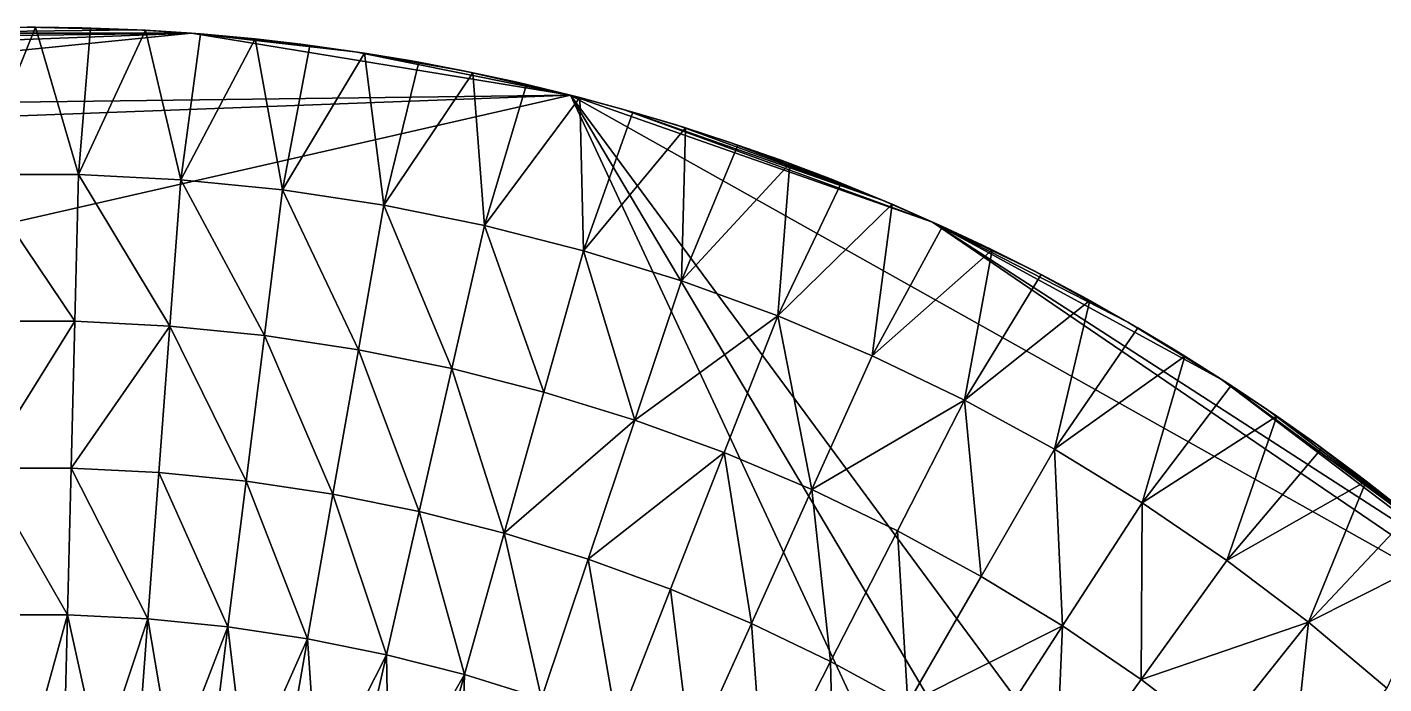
# Model space of a CAD drawing. Header units: millimetres. Extents: x -3750 to 5350, y -3750 to 3750.
# Drawn here: x 0 to 2311, y 2632 to 3750 of the extents above; entities that cross this region are included whole.
import ezdxf

# ---------------------------------------------------------------- set-up
doc = ezdxf.new("R2010")
doc.units = ezdxf.units.MM
doc.header["$MEASUREMENT"] = 0
doc.layers.add('MESH_3D', color=2, linetype='CONTINUOUS')

msp = doc.modelspace()

# ---------------------------------------------------------------- linework, layer by layer
at = {"layer": 'MESH_3D'}
for points in [[(186.9, 3745.3, 32500), (0, 3750, 32500), (-280.2, 3739.5, 32500)], [(280.2, 3739.5, 32500), (186.9, 3745.3, 32500), (-280.2, 3739.5, 32500)], [(-87.3, 3498.9, 24800), (-79.4, 3749.2, 25000), (14.3, 3750, 25000)], [(-87.3, 3498.9, 24800), (14.3, 3750, 25000), (87.3, 3498.9, 24800)], [(0, 3750, 32500), (14.3, 3750, 25000), (-79.4, 3749.2, 25000)], [(0, 3750, 32500), (93.5, 3748.8, 32500), (14.3, 3750, 25000)], [(186.9, 3745.3, 32500), (93.5, 3748.8, 32500), (0, 3750, 32500)], [(87.3, 3498.9, 24800), (14.3, 3750, 25000), (108, 3748.4, 25000)], [(93.5, 3748.8, 32500), (108, 3748.4, 25000), (14.3, 3750, 25000)], [(87.3, 3498.9, 24800), (108, 3748.4, 25000), (201.7, 3744.6, 25000)], [(87.3, 3498.9, 24800), (201.7, 3744.6, 25000), (261.6, 3490.2, 24800)], [(93.5, 3748.8, 32500), (186.9, 3745.3, 32500), (108, 3748.4, 25000)], [(186.9, 3745.3, 32500), (201.7, 3744.6, 25000), (108, 3748.4, 25000)], [(186.9, 3745.3, 32500), (280.2, 3739.5, 32500), (201.7, 3744.6, 25000)], [(261.6, 3490.2, 24800), (201.7, 3744.6, 25000), (295.2, 3738.4, 25000)], [(280.2, 3739.5, 32500), (295.2, 3738.4, 25000), (201.7, 3744.6, 25000)], [(280.2, 3739.5, 32500), (-558.9, 3708.1, 32500), (-1015.7, 3609.8, 32500)], [(925.3, 3634, 32500), (280.2, 3739.5, 32500), (-1015.7, 3609.8, 32500)], [(280.2, 3739.5, 32500), (-373.4, 3731.4, 32500), (-558.9, 3708.1, 32500)], [(280.2, 3739.5, 32500), (-280.2, 3739.5, 32500), (-373.4, 3731.4, 32500)], [(261.6, 3490.2, 24800), (295.2, 3738.4, 25000), (388.5, 3729.8, 25000)], [(261.6, 3490.2, 24800), (388.5, 3729.8, 25000), (435.2, 3472.8, 24800)], [(280.2, 3739.5, 32500), (373.4, 3731.4, 32500), (295.2, 3738.4, 25000)], [(558.9, 3708.1, 32500), (373.4, 3731.4, 32500), (280.2, 3739.5, 32500)], [(925.3, 3634, 32500), (558.9, 3708.1, 32500), (280.2, 3739.5, 32500)], [(373.4, 3731.4, 32500), (388.5, 3729.8, 25000), (295.2, 3738.4, 25000)], [(373.4, 3731.4, 32500), (466.3, 3720.9, 32500), (388.5, 3729.8, 25000)], [(558.9, 3708.1, 32500), (466.3, 3720.9, 32500), (373.4, 3731.4, 32500)], [(435.2, 3472.8, 24800), (388.5, 3729.8, 25000), (481.6, 3718.9, 25000)], [(466.3, 3720.9, 32500), (481.6, 3718.9, 25000), (388.5, 3729.8, 25000)], [(466.3, 3720.9, 32500), (558.9, 3708.1, 32500), (481.6, 3718.9, 25000)], [(435.2, 3472.8, 24800), (481.6, 3718.9, 25000), (574.4, 3705.7, 25000)], [(435.2, 3472.8, 24800), (574.4, 3705.7, 25000), (607.8, 3446.8, 24800)], [(558.9, 3708.1, 32500), (574.4, 3705.7, 25000), (481.6, 3718.9, 25000)], [(558.9, 3708.1, 32500), (651.2, 3693, 32500), (574.4, 3705.7, 25000)], [(743, 3675.6, 32500), (651.2, 3693, 32500), (558.9, 3708.1, 32500)], [(925.3, 3634, 32500), (743, 3675.6, 32500), (558.9, 3708.1, 32500)], [(607.8, 3446.8, 24800), (574.4, 3705.7, 25000), (666.9, 3690.2, 25000)], [(651.2, 3693, 32500), (666.9, 3690.2, 25000), (574.4, 3705.7, 25000)], [(607.8, 3446.8, 24800), (666.9, 3690.2, 25000), (758.9, 3672.4, 25000)], [(651.2, 3693, 32500), (743, 3675.6, 32500), (666.9, 3690.2, 25000)], [(743, 3675.6, 32500), (758.9, 3672.4, 25000), (666.9, 3690.2, 25000)], [(743, 3675.6, 32500), (834.5, 3656, 32500), (758.9, 3672.4, 25000)], [(925.3, 3634, 32500), (834.5, 3656, 32500), (743, 3675.6, 32500)], [(607.8, 3446.8, 24800), (758.9, 3672.4, 25000), (778.8, 3412.2, 24800)], [(778.8, 3412.2, 24800), (758.9, 3672.4, 25000), (850.4, 3652.3, 25000)], [(834.5, 3656, 32500), (850.4, 3652.3, 25000), (758.9, 3672.4, 25000)], [(778.8, 3412.2, 24800), (850.4, 3652.3, 25000), (941.4, 3629.9, 25000)], [(834.5, 3656, 32500), (925.3, 3634, 32500), (850.4, 3652.3, 25000)], [(925.3, 3634, 32500), (941.4, 3629.9, 25000), (850.4, 3652.3, 25000)], [(925.3, 3634, 32500), (-2410.5, 2872.7, 32500), (3378.6, -1627.1, 32500)], [(925.3, 3634, 32500), (-1194.3, 3554.7, 32500), (-2410.5, 2872.7, 32500)], [(925.3, 3634, 32500), (-1015.7, 3609.8, 32500), (-1194.3, 3554.7, 32500)], [(778.8, 3412.2, 24800), (941.4, 3629.9, 25000), (947.9, 3369.2, 24800)], [(925.3, 3634, 32500), (1015.7, 3609.8, 32500), (941.4, 3629.9, 25000)], [(925.3, 3634, 32500), (3634, -925.3, 32500), (3745.3, -186.9, 32500)], [(925.3, 3634, 32500), (3378.6, -1627.1, 32500), (3634, -925.3, 32500)], [(1542.3, 3418.1, 32500), (1015.7, 3609.8, 32500), (925.3, 3634, 32500)], [(2618.4, 2684.5, 32500), (925.3, 3634, 32500), (3745.3, -186.9, 32500)], [(2618.4, 2684.5, 32500), (1542.3, 3418.1, 32500), (925.3, 3634, 32500)], [(947.9, 3369.2, 24800), (941.4, 3629.9, 25000), (1031.8, 3605.2, 25000)], [(1015.7, 3609.8, 32500), (1031.8, 3605.2, 25000), (941.4, 3629.9, 25000)], [(947.9, 3369.2, 24800), (1031.8, 3605.2, 25000), (1121.6, 3578.3, 25000)], [(1015.7, 3609.8, 32500), (1105.3, 3583.4, 32500), (1031.8, 3605.2, 25000)], [(1456.6, 3455.5, 32500), (1105.3, 3583.4, 32500), (1015.7, 3609.8, 32500)], [(1542.3, 3418.1, 32500), (1456.6, 3455.5, 32500), (1015.7, 3609.8, 32500)], [(1105.3, 3583.4, 32500), (1121.6, 3578.3, 25000), (1031.8, 3605.2, 25000)], [(1105.3, 3583.4, 32500), (1194.3, 3554.7, 32500), (1121.6, 3578.3, 25000)], [(1456.6, 3455.5, 32500), (1194.3, 3554.7, 32500), (1105.3, 3583.4, 32500)], [(947.9, 3369.2, 24800), (1121.6, 3578.3, 25000), (1114.7, 3317.7, 24800)], [(1114.7, 3317.7, 24800), (1121.6, 3578.3, 25000), (1210.7, 3549.2, 25000)], [(1194.3, 3554.7, 32500), (1210.7, 3549.2, 25000), (1121.6, 3578.3, 25000)], [(1114.7, 3317.7, 24800), (1210.7, 3549.2, 25000), (1299, 3517.8, 25000)], [(1194.3, 3554.7, 32500), (1282.6, 3523.8, 32500), (1210.7, 3549.2, 25000)], [(1456.6, 3455.5, 32500), (1282.6, 3523.8, 32500), (1194.3, 3554.7, 32500)], [(1282.6, 3523.8, 32500), (1299, 3517.8, 25000), (1210.7, 3549.2, 25000)], [(1114.7, 3317.7, 24800), (1299, 3517.8, 25000), (1278.7, 3258.1, 24800)], [(1278.7, 3258.1, 24800), (1299, 3517.8, 25000), (1386.5, 3484.3, 25000)], [(1282.6, 3523.8, 32500), (1370, 3490.8, 32500), (1299, 3517.8, 25000)], [(1456.6, 3455.5, 32500), (1370, 3490.8, 32500), (1282.6, 3523.8, 32500)], [(1370, 3490.8, 32500), (1386.5, 3484.3, 25000), (1299, 3517.8, 25000)], [(-87.3, 3498.9, 24800), (87.3, 3498.9, 24800), (81, 3249, 24600)], [(-87.3, 3498.9, 24800), (81, 3249, 24600), (-81, 3249, 24600)], [(87.3, 3498.9, 24800), (242.9, 3240.9, 24600), (81, 3249, 24600)], [(87.3, 3498.9, 24800), (261.6, 3490.2, 24800), (242.9, 3240.9, 24600)], [(261.6, 3490.2, 24800), (404.1, 3224.8, 24600), (242.9, 3240.9, 24600)], [(261.6, 3490.2, 24800), (435.2, 3472.8, 24800), (404.1, 3224.8, 24600)], [(1370, 3490.8, 32500), (1456.6, 3455.5, 32500), (1386.5, 3484.3, 25000)], [(435.2, 3472.8, 24800), (564.4, 3200.6, 24600), (404.1, 3224.8, 24600)], [(435.2, 3472.8, 24800), (607.8, 3446.8, 24800), (564.4, 3200.6, 24600)], [(1278.7, 3258.1, 24800), (1386.5, 3484.3, 25000), (1473.2, 3448.5, 25000)], [(1456.6, 3455.5, 32500), (1473.2, 3448.5, 25000), (1386.5, 3484.3, 25000)], [(607.8, 3446.8, 24800), (723.2, 3168.5, 24600), (564.4, 3200.6, 24600)], [(607.8, 3446.8, 24800), (778.8, 3412.2, 24800), (723.2, 3168.5, 24600)], [(1278.7, 3258.1, 24800), (1473.2, 3448.5, 25000), (1439.5, 3190.3, 24800)], [(1439.5, 3190.3, 24800), (1473.2, 3448.5, 25000), (1558.9, 3410.6, 25000)], [(1456.6, 3455.5, 32500), (1542.3, 3418.1, 32500), (1473.2, 3448.5, 25000)], [(1542.3, 3418.1, 32500), (1558.9, 3410.6, 25000), (1473.2, 3448.5, 25000)], [(778.8, 3412.2, 24800), (880.2, 3128.5, 24600), (723.2, 3168.5, 24600)], [(778.8, 3412.2, 24800), (947.9, 3369.2, 24800), (880.2, 3128.5, 24600)], [(1439.5, 3190.3, 24800), (1558.9, 3410.6, 25000), (1643.6, 3370.6, 25000)], [(1542.3, 3418.1, 32500), (1627.1, 3378.6, 32500), (1558.9, 3410.6, 25000)], [(1710.8, 3337, 32500), (1627.1, 3378.6, 32500), (1542.3, 3418.1, 32500)], [(1875, 3247.6, 32500), (1710.8, 3337, 32500), (1542.3, 3418.1, 32500)], [(2034.5, 3150.1, 32500), (1875, 3247.6, 32500), (1542.3, 3418.1, 32500)], [(2481.3, 2811.7, 32500), (2034.5, 3150.1, 32500), (1542.3, 3418.1, 32500)], [(2618.4, 2684.5, 32500), (2481.3, 2811.7, 32500), (1542.3, 3418.1, 32500)], [(1627.1, 3378.6, 32500), (1643.6, 3370.6, 25000), (1558.9, 3410.6, 25000)], [(1627.1, 3378.6, 32500), (1710.8, 3337, 32500), (1643.6, 3370.6, 25000)], [(947.9, 3369.2, 24800), (1035.1, 3080.8, 24600), (880.2, 3128.5, 24600)], [(947.9, 3369.2, 24800), (1114.7, 3317.7, 24800), (1035.1, 3080.8, 24600)], [(1439.5, 3190.3, 24800), (1643.6, 3370.6, 25000), (1596.7, 3114.6, 24800)], [(1596.7, 3114.6, 24800), (1643.6, 3370.6, 25000), (1727.4, 3328.5, 25000)], [(1710.8, 3337, 32500), (1727.4, 3328.5, 25000), (1643.6, 3370.6, 25000)], [(1596.7, 3114.6, 24800), (1727.4, 3328.5, 25000), (1810, 3284.3, 25000)], [(1710.8, 3337, 32500), (1793.5, 3293.3, 32500), (1727.4, 3328.5, 25000)], [(1875, 3247.6, 32500), (1793.5, 3293.3, 32500), (1710.8, 3337, 32500)], [(1793.5, 3293.3, 32500), (1810, 3284.3, 25000), (1727.4, 3328.5, 25000)], [(1114.7, 3317.7, 24800), (1278.7, 3258.1, 24800), (1035.1, 3080.8, 24600)], [(1596.7, 3114.6, 24800), (1810, 3284.3, 25000), (1750, 3031.1, 24800)], [(1750, 3031.1, 24800), (1810, 3284.3, 25000), (1891.5, 3238, 25000)], [(1793.5, 3293.3, 32500), (1875, 3247.6, 32500), (1810, 3284.3, 25000)], [(1875, 3247.6, 32500), (1891.5, 3238, 25000), (1810, 3284.3, 25000)], [(-81, 3249, 24600), (81, 3249, 24600), (-74.8, 2999.1, 24400)], [(81, 3249, 24600), (74.8, 2999.1, 24400), (-74.8, 2999.1, 24400)], [(81, 3249, 24600), (242.9, 3240.9, 24600), (74.8, 2999.1, 24400)], [(242.9, 3240.9, 24600), (224.2, 2991.6, 24400), (74.8, 2999.1, 24400)], [(242.9, 3240.9, 24600), (373, 2976.7, 24400), (224.2, 2991.6, 24400)], [(242.9, 3240.9, 24600), (404.1, 3224.8, 24600), (373, 2976.7, 24400)], [(1278.7, 3258.1, 24800), (1187.4, 3025.3, 24600), (1035.1, 3080.8, 24600)], [(1278.7, 3258.1, 24800), (1336.7, 2962.4, 24600), (1187.4, 3025.3, 24600)], [(1278.7, 3258.1, 24800), (1439.5, 3190.3, 24800), (1336.7, 2962.4, 24600)], [(1750, 3031.1, 24800), (1891.5, 3238, 25000), (1971.9, 3189.7, 25000)], [(1875, 3247.6, 32500), (1955.4, 3199.8, 32500), (1891.5, 3238, 25000)], [(2034.5, 3150.1, 32500), (1955.4, 3199.8, 32500), (1875, 3247.6, 32500)], [(1955.4, 3199.8, 32500), (1971.9, 3189.7, 25000), (1891.5, 3238, 25000)], [(404.1, 3224.8, 24600), (520.9, 2954.4, 24400), (373, 2976.7, 24400)], [(404.1, 3224.8, 24600), (564.4, 3200.6, 24600), (520.9, 2954.4, 24400)], [(564.4, 3200.6, 24600), (667.6, 2924.8, 24400), (520.9, 2954.4, 24400)], [(564.4, 3200.6, 24600), (723.2, 3168.5, 24600), (667.6, 2924.8, 24400)], [(1439.5, 3190.3, 24800), (1596.7, 3114.6, 24800), (1336.7, 2962.4, 24600)], [(1750, 3031.1, 24800), (1971.9, 3189.7, 25000), (1898.9, 2940.1, 24800)], [(1898.9, 2940.1, 24800), (1971.9, 3189.7, 25000), (2051, 3139.4, 25000)], [(1955.4, 3199.8, 32500), (2034.5, 3150.1, 32500), (1971.9, 3189.7, 25000)], [(2034.5, 3150.1, 32500), (2051, 3139.4, 25000), (1971.9, 3189.7, 25000)], [(723.2, 3168.5, 24600), (812.5, 2887.9, 24400), (667.6, 2924.8, 24400)], [(723.2, 3168.5, 24600), (880.2, 3128.5, 24600), (812.5, 2887.9, 24400)], [(2034.5, 3150.1, 32500), (2112.5, 3098.4, 32500), (2051, 3139.4, 25000)], [(2410.5, 2872.7, 32500), (2112.5, 3098.4, 32500), (2034.5, 3150.1, 32500)], [(2481.3, 2811.7, 32500), (2410.5, 2872.7, 32500), (2034.5, 3150.1, 32500)], [(880.2, 3128.5, 24600), (1035.1, 3080.8, 24600), (812.5, 2887.9, 24400)], [(1898.9, 2940.1, 24800), (2051, 3139.4, 25000), (2128.8, 3087.2, 25000)], [(2112.5, 3098.4, 32500), (2128.8, 3087.2, 25000), (2051, 3139.4, 25000)], [(1596.7, 3114.6, 24800), (1482.7, 2892.1, 24600), (1336.7, 2962.4, 24600)], [(1596.7, 3114.6, 24800), (1625, 2814.6, 24600), (1482.7, 2892.1, 24600)], [(1596.7, 3114.6, 24800), (1750, 3031.1, 24800), (1625, 2814.6, 24600)], [(2112.5, 3098.4, 32500), (2189, 3044.8, 32500), (2128.8, 3087.2, 25000)], [(2410.5, 2872.7, 32500), (2189, 3044.8, 32500), (2112.5, 3098.4, 32500)], [(1035.1, 3080.8, 24600), (955.5, 2843.8, 24400), (812.5, 2887.9, 24400)], [(1035.1, 3080.8, 24600), (1187.4, 3025.3, 24600), (955.5, 2843.8, 24400)], [(1898.9, 2940.1, 24800), (2128.8, 3087.2, 25000), (2043.1, 2841.8, 24800)], [(2043.1, 2841.8, 24800), (2128.8, 3087.2, 25000), (2205.3, 3033, 25000)], [(2189, 3044.8, 32500), (2205.3, 3033, 25000), (2128.8, 3087.2, 25000)], [(1750, 3031.1, 24800), (1763.3, 2730.1, 24600), (1625, 2814.6, 24600)], [(1750, 3031.1, 24800), (1898.9, 2940.1, 24800), (1763.3, 2730.1, 24600)], [(2043.1, 2841.8, 24800), (2205.3, 3033, 25000), (2280.4, 2977, 25000)], [(2189, 3044.8, 32500), (2264.3, 2989.2, 32500), (2205.3, 3033, 25000)], [(2338.1, 2931.9, 32500), (2264.3, 2989.2, 32500), (2189, 3044.8, 32500)], [(2410.5, 2872.7, 32500), (2338.1, 2931.9, 32500), (2189, 3044.8, 32500)], [(2264.3, 2989.2, 32500), (2280.4, 2977, 25000), (2205.3, 3033, 25000)], [(1187.4, 3025.3, 24600), (1096, 2792.6, 24400), (955.5, 2843.8, 24400)], [(1187.4, 3025.3, 24600), (1233.9, 2734.5, 24400), (1096, 2792.6, 24400)], [(1187.4, 3025.3, 24600), (1336.7, 2962.4, 24600), (1233.9, 2734.5, 24400)], [(-74.8, 2999.1, 24400), (68.6, 2749.1, 24200), (-68.6, 2749.1, 24200)], [(-74.8, 2999.1, 24400), (74.8, 2999.1, 24400), (68.6, 2749.1, 24200)], [(74.8, 2999.1, 24400), (205.5, 2742.3, 24200), (68.6, 2749.1, 24200)], [(74.8, 2999.1, 24400), (224.2, 2991.6, 24400), (205.5, 2742.3, 24200)], [(224.2, 2991.6, 24400), (341.9, 2728.7, 24200), (205.5, 2742.3, 24200)], [(224.2, 2991.6, 24400), (373, 2976.7, 24400), (341.9, 2728.7, 24200)], [(2264.3, 2989.2, 32500), (2338.1, 2931.9, 32500), (2280.4, 2977, 25000)], [(373, 2976.7, 24400), (477.5, 2708.2, 24200), (341.9, 2728.7, 24200)], [(373, 2976.7, 24400), (520.9, 2954.4, 24400), (477.5, 2708.2, 24200)], [(1336.7, 2962.4, 24600), (1368.6, 2669.6, 24400), (1233.9, 2734.5, 24400)], [(1336.7, 2962.4, 24600), (1482.7, 2892.1, 24600), (1368.6, 2669.6, 24400)], [(2043.1, 2841.8, 24800), (2280.4, 2977, 25000), (2182.2, 2736.4, 24800)], [(2182.2, 2736.4, 24800), (2280.4, 2977, 25000), (2354.1, 2919.1, 25000)], [(2338.1, 2931.9, 32500), (2354.1, 2919.1, 25000), (2280.4, 2977, 25000)], [(520.9, 2954.4, 24400), (611.9, 2681.1, 24200), (477.5, 2708.2, 24200)], [(520.9, 2954.4, 24400), (667.6, 2924.8, 24400), (611.9, 2681.1, 24200)], [(1898.9, 2940.1, 24800), (1897.2, 2638.8, 24600), (1763.3, 2730.1, 24600)], [(1898.9, 2940.1, 24800), (2043.1, 2841.8, 24800), (1897.2, 2638.8, 24600)], [(667.6, 2924.8, 24400), (744.8, 2647.2, 24200), (611.9, 2681.1, 24200)], [(667.6, 2924.8, 24400), (812.5, 2887.9, 24400), (744.8, 2647.2, 24200)], [(2182.2, 2736.4, 24800), (2354.1, 2919.1, 25000), (2426.3, 2859.3, 25000)], [(1482.7, 2892.1, 24600), (1500, 2598.1, 24400), (1368.6, 2669.6, 24400)], [(1482.7, 2892.1, 24600), (1625, 2814.6, 24600), (1500, 2598.1, 24400)], [(3378.6, -1627.1, 32500), (-2410.5, 2872.7, 32500), (-1955.4, -3199.8, 32500)], [(812.5, 2887.9, 24400), (875.8, 2606.8, 24200), (744.8, 2647.2, 24200)], [(812.5, 2887.9, 24400), (955.5, 2843.8, 24400), (875.8, 2606.8, 24200)], [(955.5, 2843.8, 24400), (1004.7, 2559.9, 24200), (875.8, 2606.8, 24200)], [(955.5, 2843.8, 24400), (1096, 2792.6, 24400), (1004.7, 2559.9, 24200)], [(2182.2, 2736.4, 24800), (2426.3, 2859.3, 25000), (2315.9, 2624.2, 24800)], [(2043.1, 2841.8, 24800), (2182.2, 2736.4, 24800), (1897.2, 2638.8, 24600)], [(1625, 2814.6, 24600), (1763.3, 2730.1, 24600), (1500, 2598.1, 24400)], [(1096, 2792.6, 24400), (1131, 2506.6, 24200), (1004.7, 2559.9, 24200)], [(1096, 2792.6, 24400), (1233.9, 2734.5, 24400), (1131, 2506.6, 24200)], [(-68.6, 2749.1, 24200), (68.6, 2749.1, 24200), (0, 2500, 24000)], [(68.6, 2749.1, 24200), (62.3, 2499.2, 24000), (0, 2500, 24000)], [(68.6, 2749.1, 24200), (124.6, 2496.9, 24000), (62.3, 2499.2, 24000)], [(68.6, 2749.1, 24200), (205.5, 2742.3, 24200), (124.6, 2496.9, 24000)], [(205.5, 2742.3, 24200), (186.8, 2493, 24000), (124.6, 2496.9, 24000)], [(205.5, 2742.3, 24200), (248.9, 2487.6, 24000), (186.8, 2493, 24000)], [(205.5, 2742.3, 24200), (341.9, 2728.7, 24200), (248.9, 2487.6, 24000)], [(341.9, 2728.7, 24200), (310.9, 2480.6, 24000), (248.9, 2487.6, 24000)], [(341.9, 2728.7, 24200), (372.6, 2472.1, 24000), (310.9, 2480.6, 24000)], [(341.9, 2728.7, 24200), (477.5, 2708.2, 24200), (372.6, 2472.1, 24000)], [(1233.9, 2734.5, 24400), (1254.6, 2447.1, 24200), (1131, 2506.6, 24200)], [(1233.9, 2734.5, 24400), (1368.6, 2669.6, 24400), (1254.6, 2447.1, 24200)], [(1763.3, 2730.1, 24600), (1627.6, 2520.1, 24400), (1500, 2598.1, 24400)], [(1763.3, 2730.1, 24600), (1751.2, 2435.8, 24400), (1627.6, 2520.1, 24400)], [(1763.3, 2730.1, 24600), (1897.2, 2638.8, 24600), (1751.2, 2435.8, 24400)], [(2182.2, 2736.4, 24800), (2026.3, 2541, 24600), (1897.2, 2638.8, 24600)], [(2182.2, 2736.4, 24800), (2150.5, 2436.8, 24600), (2026.3, 2541, 24600)], [(2182.2, 2736.4, 24800), (2315.9, 2624.2, 24800), (2150.5, 2436.8, 24600)], [(477.5, 2708.2, 24200), (434.1, 2462, 24000), (372.6, 2472.1, 24000)], [(477.5, 2708.2, 24200), (495.4, 2450.4, 24000), (434.1, 2462, 24000)], [(477.5, 2708.2, 24200), (611.9, 2681.1, 24200), (495.4, 2450.4, 24000)], [(611.9, 2681.1, 24200), (556.3, 2437.3, 24000), (495.4, 2450.4, 24000)], [(611.9, 2681.1, 24200), (616.9, 2422.7, 24000), (556.3, 2437.3, 24000)], [(611.9, 2681.1, 24200), (744.8, 2647.2, 24200), (616.9, 2422.7, 24000)], [(1368.6, 2669.6, 24400), (1375, 2381.6, 24200), (1254.6, 2447.1, 24200)], [(1368.6, 2669.6, 24400), (1500, 2598.1, 24400), (1375, 2381.6, 24200)], [(744.8, 2647.2, 24200), (677.1, 2406.6, 24000), (616.9, 2422.7, 24000)], [(744.8, 2647.2, 24200), (736.9, 2388.9, 24000), (677.1, 2406.6, 24000)], [(744.8, 2647.2, 24200), (875.8, 2606.8, 24200), (736.9, 2388.9, 24000)], [(1897.2, 2638.8, 24600), (2026.3, 2541, 24600), (1751.2, 2435.8, 24400)]]:
    msp.add_3dface(points, dxfattribs=at)

doc.saveas('drawing.dxf')
